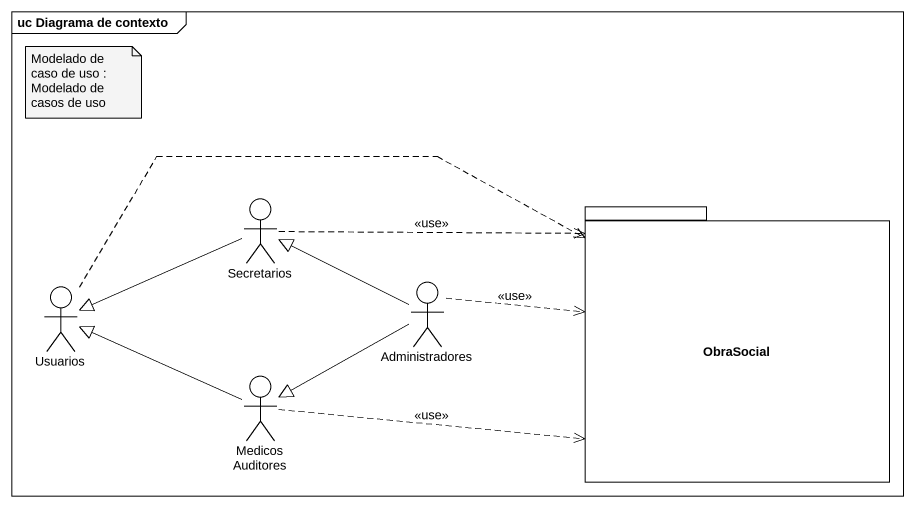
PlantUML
@startuml
mainframe uc Diagrama de contexto
actor Secretarios
package ObraSocial {
}
actor Usuarios
actor Administradores
actor "Medicos Auditores" as Medicos_Auditores
Secretarios .right.> ObraSocial : <<use>>
Secretarios -left-|> Usuarios
Usuarios .right.> ObraSocial
Administradores -left-|> Secretarios
Administradores .right.> ObraSocial : <<use>>
Administradores -left-|> Medicos_Auditores
Medicos_Auditores .right.> ObraSocial : <<use>>
Medicos_Auditores -left-|> Usuarios
note as N1
  Modelado de caso de uso : Modelado de casos de uso
end note
@enduml
